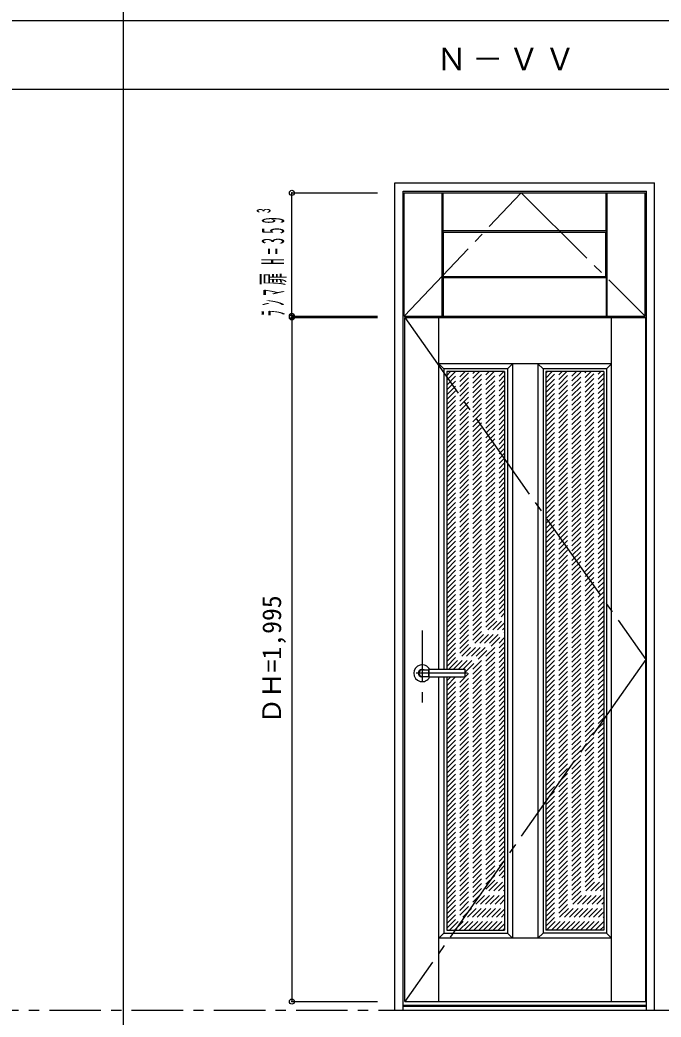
# Model space of a CAD drawing. Units: millimetres, scale not verified. Extents: x -6000 to 5700, y -4307 to 4175.
# Drawn here: x 904 to 2774, y -2721 to 186 of the extents above; entities that cross this region are included whole.
import ezdxf
from ezdxf.enums import TextEntityAlignment as Align

# ---------------------------------------------------------------- set-up
doc = ezdxf.new("R2010")
doc.units = ezdxf.units.MM
doc.header["$LTSCALE"] = 30
doc.header["$PDMODE"] = 32
doc.header["$PDSIZE"] = 15
for name, pattern in [('CHAIN1', [8, 5, -1, 1, -1]), ('CHAIN2', [12, 9, -1, 1, -1]), ('DASHED1', [1.8, 1.2, -0.6])]:
    doc.linetypes.add(name, pattern=pattern)
for name, color, linetype in [('0-1_通り芯', 4, 'CHAIN1'), ('0-2_扉', 3, 'Continuous'), ('0-3_仕上げ', 7, 'Continuous'), ('0-4_枠', 3, 'Continuous'), ('0-5_レバー', 3, 'Continuous'), ('0-7', 7, 'CHAIN2'), ('0-A_文字', 7, 'Continuous'), ('0-B_寸法', 4, 'Continuous'), ('0-C_ハッチ', 4, 'DASHED1'), ('F-1_枠', 6, 'Continuous')]:
    doc.layers.add(name, color=color, linetype=linetype)
doc.styles.add('ＭＳ ゴシック', font='')
doc.styles.get('ＭＳ ゴシック').set_extended_font_data('MS Gothic')

msp = doc.modelspace()

# ---------------------------------------------------------------- linework, layer by layer
at = {"layer": '0-1_通り芯'}
for p, q in [((2077.4, -1593.75), (2077.4, -1803.75)), ((2209.9, -1718.75), (2032.4, -1718.75))]:
    msp.add_line(p, q, dxfattribs=at)
at = {"layer": '0-1_通り芯', "color": 7}
msp.add_line((-5490, -2701.25), (3436.4, -2701.25), dxfattribs=at)
at = {"layer": '0-2_扉'}
for p, q in [((2024.9, -677.25), (2024.9, -318.25)), ((2024.9, -318.25), (2727.9, -318.25)), ((2026.4, -2676.25), (2026.4, -681.25)), ((2026.4, -681.25), (2729.4, -681.25)), ((2729.4, -2676.25), (2729.4, -681.25)), ((2026.4, -2676.25), (2729.4, -2676.25))]:
    msp.add_line(p, q, dxfattribs=at)
msp.add_lwpolyline([(2024.9, -677.25), (2727.9, -677.25), (2727.9, -318.25)], dxfattribs=at)
at = {"layer": '0-3_仕上げ'}
for p, q in [((2135.9, -677.25), (2135.9, -318.25)), ((2137.4, -430.75), (2137.4, -318.25)), ((2138.9, -429.25), (2138.9, -318.25)), ((2613.9, -429.25), (2613.9, -318.25)), ((2615.4, -430.75), (2615.4, -318.25)), ((2616.9, -677.25), (2616.9, -318.25)), ((2613.9, -429.25), (2138.9, -429.25)), ((2137.4, -564.75), (2137.4, -677.25)), ((2138.9, -566.25), (2138.9, -677.25)), ((2613.9, -566.25), (2138.9, -566.25)), ((2613.9, -566.25), (2613.9, -677.25)), ((2615.4, -564.75), (2615.4, -677.25)), ((2125.9, -1707.25), (2125.9, -681.25)), ((2629.9, -2676.25), (2629.9, -681.25)), ((2125.9, -816.25), (2140.9, -831.25)), ((2629.9, -816.25), (2125.9, -816.25)), ((2340.9, -816.25), (2325.9, -831.25)), ((2340.9, -816.25), (2340.9, -2491.25)), ((2414.9, -816.25), (2429.9, -831.25)), ((2414.9, -816.25), (2414.9, -2491.25)), ((2629.9, -816.25), (2614.9, -831.25)), ((2125.9, -2676.25), (2125.9, -1730.25)), ((2140.9, -2476.25), (2125.9, -2491.25)), ((2629.9, -2491.25), (2125.9, -2491.25)), ((2325.9, -2476.25), (2340.9, -2491.25)), ((2429.9, -2476.25), (2414.9, -2491.25)), ((2614.9, -2476.25), (2629.9, -2491.25))]:
    msp.add_line(p, q, dxfattribs=at)
at = {"layer": '0-3_仕上げ', "color": 3}
for p, q in [((2139.9, -562.25), (2139.9, -433.25)), ((2139.9, -433.25), (2612.9, -433.25)), ((2325.9, -831.25), (2140.9, -831.25)), ((2140.9, -831.25), (2140.9, -1707.25)), ((2325.9, -831.25), (2325.9, -2476.25)), ((2614.9, -831.25), (2429.9, -831.25)), ((2429.9, -831.25), (2429.9, -2476.25)), ((2614.9, -831.25), (2614.9, -2476.25)), ((2140.9, -1730.25), (2140.9, -2476.25)), ((2140.9, -2476.25), (2325.9, -2476.25)), ((2614.9, -2476.25), (2429.9, -2476.25))]:
    msp.add_line(p, q, dxfattribs=at)
at = {"layer": '0-3_仕上げ', "color": 4}
for p, q in [((2317.9, -839.25), (2148.9, -839.25)), ((2148.9, -839.25), (2148.9, -1707.25)), ((2317.9, -839.25), (2317.9, -2468.25)), ((2606.9, -839.25), (2437.9, -839.25)), ((2437.9, -839.25), (2437.9, -2468.25)), ((2606.9, -839.25), (2606.9, -2468.25)), ((2148.9, -1730.25), (2148.9, -2468.25)), ((2148.9, -2468.25), (2317.9, -2468.25)), ((2606.9, -2468.25), (2437.9, -2468.25))]:
    msp.add_line(p, q, dxfattribs=at)
at = {"layer": '0-3_仕上げ'}
for points in [[(2138.9, -429.25), (2137.4, -430.75), (2139.9, -433.25)], [(2613.9, -429.25), (2615.4, -430.75), (2612.9, -433.25)], [(2138.9, -566.25), (2137.4, -564.75), (2139.9, -562.25)], [(2613.9, -566.25), (2615.4, -564.75), (2612.9, -562.25)]]:
    msp.add_lwpolyline(points, dxfattribs=at)
at = {"layer": '0-3_仕上げ', "color": 3}
msp.add_lwpolyline([(2139.9, -562.25), (2612.9, -562.25), (2612.9, -433.25)], dxfattribs=at)
at = {"layer": '0-4_枠'}
for p, q in [((1997.4, -2701.25), (1997.4, -289.25)), ((1997.4, -289.25), (2755.4, -289.25)), ((2755.4, -2701.25), (2755.4, -289.25)), ((2021.4, -2701.25), (2021.4, -313.25)), ((2021.4, -313.25), (2731.4, -313.25)), ((2731.4, -2701.25), (2731.4, -313.25)), ((1997.4, -2701.25), (2755.4, -2701.25)), ((2021.4, -2686.25), (2731.4, -2686.25)), ((2021.4, -2689.25), (2731.4, -2689.25))]:
    msp.add_line(p, q, dxfattribs=at)
at = {"layer": '0-5_レバー'}
for p, q in [((2077.4, -1709.25), (2096.4, -1709.25)), ((2096.4, -1708.25), (2097.4, -1707.25)), ((2096.4, -1729.25), (2096.4, -1708.25)), ((2097.4, -1707.25), (2201.4, -1707.25)), ((2202.4, -1708.25), (2201.4, -1707.25)), ((2202.4, -1729.25), (2202.4, -1708.25)), ((2077.4, -1728.25), (2096.4, -1728.25)), ((2096.4, -1729.25), (2097.4, -1730.25)), ((2201.4, -1730.25), (2097.4, -1730.25)), ((2202.4, -1729.25), (2201.4, -1730.25))]:
    msp.add_line(p, q, dxfattribs=at)
at = {"layer": '0-5_レバー', "color": 4}
for p, q in [((2097.4, -1730.25), (2097.4, -1707.25)), ((2201.4, -1707.25), (2201.4, -1730.25))]:
    msp.add_line(p, q, dxfattribs=at)
for radius, start, end in [(24.55, 27.93255, 332.06745), (11, 59.72736, 300.27264)]:
    msp.add_arc((2077.4, -1718.75), radius, start, end, dxfattribs=at)
at = {"layer": '0-5_レバー'}
msp.add_arc((2077.4, -1718.75), 9.5, 90, 270, dxfattribs=at)
at = {"layer": '0-7'}
for p, q in [((2026.4, -681.25), (2729.4, -1678.75)), ((2729.4, -1678.75), (2026.4, -2676.25))]:
    msp.add_line(p, q, dxfattribs=at)
msp.add_lwpolyline([(2024.9, -677.25), (2366.4, -318.25), (2727.9, -677.25)], dxfattribs=at)
at = {"layer": '0-B_寸法'}
for p, q in [((1697.4, -677.25), (1697.4, -318.25)), ((1697.4, -318.25), (1947.4, -318.25)), ((1697.4, -677.25), (1947.4, -677.25)), ((1697.4, -681.25), (1947.4, -681.25)), ((1697.4, -681.25), (1697.4, -2676.25)), ((1697.4, -2676.25), (1947.4, -2676.25))]:
    msp.add_line(p, q, dxfattribs=at)
at = {"layer": '0-B_寸法', "color": 7}
for p in [(1697.4, -318.25), (1697.4, -677.25), (1697.4, -681.25), (1697.4, -2676.25)]:
    msp.add_point(p, dxfattribs=at)
at = {"layer": '0-C_ハッチ'}
for p, q in [((2148.9, -850.26), (2159.91, -839.25)), ((2148.9, -1005.83), (2315.48, -839.25)), ((2148.9, -991.68), (2301.34, -839.25)), ((2148.9, -977.54), (2287.19, -839.25)), ((2148.9, -963.4), (2273.05, -839.25)), ((2148.9, -949.26), (2258.91, -839.25)), ((2148.9, -935.12), (2244.77, -839.25)), ((2148.9, -920.97), (2230.62, -839.25)), ((2148.9, -906.83), (2216.48, -839.25)), ((2148.9, -892.69), (2202.34, -839.25)), ((2148.9, -878.55), (2188.2, -839.25)), ((2148.9, -864.41), (2174.06, -839.25)), ((2437.9, -844.11), (2442.76, -839.25)), ((2437.9, -999.67), (2598.32, -839.25)), ((2437.9, -985.53), (2584.18, -839.25)), ((2437.9, -971.39), (2570.04, -839.25)), ((2437.9, -957.24), (2555.89, -839.25)), ((2437.9, -943.1), (2541.75, -839.25)), ((2437.9, -928.96), (2527.61, -839.25)), ((2437.9, -914.82), (2513.47, -839.25)), ((2437.9, -900.67), (2499.32, -839.25)), ((2437.9, -886.53), (2485.18, -839.25)), ((2437.9, -872.39), (2471.04, -839.25)), ((2437.9, -858.25), (2456.9, -839.25)), ((2148.9, -1019.97), (2317.9, -850.97)), ((2148.9, -1034.11), (2317.9, -865.11)), ((2437.9, -1013.81), (2606.9, -844.81)), ((2437.9, -1027.95), (2606.9, -858.95)), ((2148.9, -1048.25), (2317.9, -879.25)), ((2148.9, -1062.4), (2317.9, -893.4)), ((2437.9, -1042.1), (2606.9, -873.1)), ((2437.9, -1056.24), (2606.9, -887.24)), ((2148.9, -1076.54), (2317.9, -907.54)), ((2148.9, -1090.68), (2317.9, -921.68)), ((2437.9, -1070.38), (2606.9, -901.38)), ((2437.9, -1084.52), (2606.9, -915.52)), ((2437.9, -1098.66), (2606.9, -929.66)), ((2148.9, -1104.82), (2317.9, -935.82)), ((2148.9, -1118.96), (2317.9, -949.96)), ((2437.9, -1112.81), (2606.9, -943.81)), ((2437.9, -1126.95), (2606.9, -957.95)), ((2148.9, -1133.11), (2317.9, -964.11)), ((2148.9, -1147.25), (2317.9, -978.25)), ((2437.9, -1141.09), (2606.9, -972.09)), ((2437.9, -1155.23), (2606.9, -986.23)), ((2148.9, -1161.39), (2317.9, -992.39)), ((2148.9, -1175.53), (2317.9, -1006.53)), ((2437.9, -1169.38), (2606.9, -1000.38)), ((2437.9, -1183.52), (2606.9, -1014.52)), ((2148.9, -1189.67), (2317.9, -1020.67)), ((2148.9, -1203.82), (2317.9, -1034.82)), ((2437.9, -1197.66), (2606.9, -1028.66)), ((2437.9, -1211.8), (2606.9, -1042.8)), ((2148.9, -1217.96), (2317.9, -1048.96)), ((2148.9, -1232.1), (2317.9, -1063.1)), ((2437.9, -1225.94), (2606.9, -1056.94)), ((2437.9, -1240.09), (2606.9, -1071.09)), ((2148.9, -1246.24), (2317.9, -1077.24)), ((2148.9, -1260.39), (2317.9, -1091.39)), ((2437.9, -1254.23), (2606.9, -1085.23)), ((2437.9, -1268.37), (2606.9, -1099.37)), ((2148.9, -1274.53), (2317.9, -1105.53)), ((2148.9, -1288.67), (2317.9, -1119.67)), ((2148.9, -1302.81), (2317.9, -1133.81)), ((2437.9, -1282.51), (2606.9, -1113.51)), ((2437.9, -1296.65), (2606.9, -1127.65)), ((2148.9, -1316.95), (2317.9, -1147.95)), ((2148.9, -1331.1), (2317.9, -1162.1)), ((2437.9, -1310.8), (2606.9, -1141.8)), ((2437.9, -1324.94), (2606.9, -1155.94)), ((2148.9, -1345.24), (2317.9, -1176.24)), ((2148.9, -1359.38), (2317.9, -1190.38)), ((2437.9, -1339.08), (2606.9, -1170.08)), ((2437.9, -1353.22), (2606.9, -1184.22)), ((2148.9, -1373.52), (2317.9, -1204.52)), ((2148.9, -1387.66), (2317.9, -1218.66)), ((2437.9, -1367.37), (2606.9, -1198.37)), ((2437.9, -1381.51), (2606.9, -1212.51)), ((2148.9, -1401.81), (2317.9, -1232.81)), ((2148.9, -1415.95), (2317.9, -1246.95)), ((2437.9, -1395.65), (2606.9, -1226.65)), ((2437.9, -1409.79), (2606.9, -1240.79)), ((2148.9, -1430.09), (2317.9, -1261.09)), ((2148.9, -1444.23), (2317.9, -1275.23)), ((2437.9, -1423.93), (2606.9, -1254.93)), ((2437.9, -1438.08), (2606.9, -1269.08)), ((2148.9, -1458.38), (2317.9, -1289.38)), ((2148.9, -1472.52), (2317.9, -1303.52)), ((2437.9, -1452.22), (2606.9, -1283.22)), ((2437.9, -1466.36), (2606.9, -1297.36)), ((2148.9, -1486.66), (2317.9, -1317.66)), ((2148.9, -1500.8), (2317.9, -1331.8)), ((2437.9, -1480.5), (2606.9, -1311.5)), ((2437.9, -1494.64), (2606.9, -1325.64)), ((2148.9, -1514.94), (2317.9, -1345.94)), ((2148.9, -1529.09), (2317.9, -1360.09)), ((2437.9, -1508.79), (2606.9, -1339.79)), ((2437.9, -1522.93), (2606.9, -1353.93)), ((2148.9, -1543.23), (2317.9, -1374.23)), ((2148.9, -1557.37), (2317.9, -1388.37)), ((2437.9, -1537.07), (2606.9, -1368.07)), ((2437.9, -1551.21), (2606.9, -1382.21)), ((2148.9, -1571.51), (2317.9, -1402.51)), ((2148.9, -1585.65), (2317.9, -1416.65)), ((2437.9, -1565.36), (2606.9, -1396.36)), ((2437.9, -1579.5), (2606.9, -1410.5)), ((2148.9, -1599.8), (2317.9, -1430.8)), ((2148.9, -1613.94), (2317.9, -1444.94)), ((2437.9, -1593.64), (2606.9, -1424.64)), ((2437.9, -1607.78), (2606.9, -1438.78)), ((2437.9, -1621.92), (2606.9, -1452.92)), ((2148.9, -1628.08), (2317.9, -1459.08)), ((2148.9, -1642.22), (2317.9, -1473.22)), ((2437.9, -1636.07), (2606.9, -1467.07)), ((2437.9, -1650.21), (2606.9, -1481.21)), ((2148.9, -1656.37), (2317.9, -1487.37)), ((2148.9, -1670.51), (2317.9, -1501.51)), ((2437.9, -1664.35), (2606.9, -1495.35)), ((2437.9, -1678.49), (2606.9, -1509.49)), ((2148.9, -1684.65), (2317.9, -1515.65)), ((2148.9, -1698.79), (2317.9, -1529.79)), ((2437.9, -1692.63), (2606.9, -1523.63)), ((2437.9, -1706.78), (2606.9, -1537.78)), ((2154.58, -1707.25), (2317.9, -1543.93)), ((2168.73, -1707.25), (2317.9, -1558.08)), ((2437.9, -1720.92), (2606.9, -1551.92)), ((2437.9, -1735.06), (2606.9, -1566.06)), ((2182.87, -1707.25), (2317.9, -1572.22)), ((2197.01, -1707.25), (2317.9, -1586.36)), ((2437.9, -1749.2), (2606.9, -1580.2)), ((2437.9, -1763.35), (2606.9, -1594.35)), ((2148.9, -1783.64), (2317.9, -1614.64)), ((2202.4, -1716), (2317.9, -1600.5)), ((2437.9, -1777.49), (2606.9, -1608.49)), ((2437.9, -1791.63), (2606.9, -1622.63)), ((2148.9, -1797.79), (2317.9, -1628.79)), ((2148.9, -1811.93), (2317.9, -1642.93)), ((2148.9, -1826.07), (2317.9, -1657.07)), ((2437.9, -1805.77), (2606.9, -1636.77)), ((2437.9, -1819.91), (2606.9, -1650.91)), ((2148.9, -1840.21), (2317.9, -1671.21)), ((2148.9, -1854.36), (2317.9, -1685.36)), ((2437.9, -1834.06), (2606.9, -1665.06)), ((2437.9, -1848.2), (2606.9, -1679.2)), ((2148.9, -1868.5), (2317.9, -1699.5)), ((2148.9, -1882.64), (2317.9, -1713.64)), ((2437.9, -1862.34), (2606.9, -1693.34)), ((2437.9, -1876.48), (2606.9, -1707.48)), ((2148.9, -1896.78), (2317.9, -1727.78)), ((2148.9, -1755.36), (2174.01, -1730.25)), ((2148.9, -1741.22), (2159.87, -1730.25)), ((2148.9, -1769.5), (2188.15, -1730.25)), ((2148.9, -1910.92), (2317.9, -1741.92)), ((2437.9, -1890.62), (2606.9, -1721.62)), ((2437.9, -1904.77), (2606.9, -1735.77)), ((2148.9, -1925.07), (2317.9, -1756.07)), ((2148.9, -1939.21), (2317.9, -1770.21)), ((2437.9, -1918.91), (2606.9, -1749.91)), ((2437.9, -1933.05), (2606.9, -1764.05)), ((2148.9, -1953.35), (2317.9, -1784.35)), ((2148.9, -1967.49), (2317.9, -1798.49)), ((2437.9, -1947.19), (2606.9, -1778.19)), ((2437.9, -1961.33), (2606.9, -1792.33)), ((2148.9, -1981.63), (2317.9, -1812.63)), ((2148.9, -1995.78), (2317.9, -1826.78)), ((2437.9, -1975.48), (2606.9, -1806.48)), ((2437.9, -1989.62), (2606.9, -1820.62)), ((2148.9, -2009.92), (2317.9, -1840.92)), ((2148.9, -2024.06), (2317.9, -1855.06)), ((2437.9, -2003.76), (2606.9, -1834.76)), ((2437.9, -2017.9), (2606.9, -1848.9)), ((2148.9, -2038.2), (2317.9, -1869.2)), ((2148.9, -2052.35), (2317.9, -1883.35)), ((2437.9, -2032.05), (2606.9, -1863.05)), ((2437.9, -2046.19), (2606.9, -1877.19)), ((2148.9, -2066.49), (2317.9, -1897.49)), ((2148.9, -2080.63), (2317.9, -1911.63)), ((2437.9, -2060.33), (2606.9, -1891.33)), ((2437.9, -2074.47), (2606.9, -1905.47)), ((2148.9, -2094.77), (2317.9, -1925.77)), ((2148.9, -2108.91), (2317.9, -1939.91)), ((2437.9, -2088.61), (2606.9, -1919.61)), ((2437.9, -2102.76), (2606.9, -1933.76)), ((2148.9, -2123.06), (2317.9, -1954.06)), ((2148.9, -2137.2), (2317.9, -1968.2)), ((2437.9, -2116.9), (2606.9, -1947.9)), ((2437.9, -2131.04), (2606.9, -1962.04)), ((2437.9, -2145.18), (2606.9, -1976.18)), ((2148.9, -2151.34), (2317.9, -1982.34)), ((2148.9, -2165.48), (2317.9, -1996.48)), ((2437.9, -2159.32), (2606.9, -1990.32)), ((2437.9, -2173.47), (2606.9, -2004.47)), ((2148.9, -2179.62), (2317.9, -2010.62)), ((2148.9, -2193.77), (2317.9, -2024.77)), ((2437.9, -2187.61), (2606.9, -2018.61)), ((2437.9, -2201.75), (2606.9, -2032.75)), ((2148.9, -2207.91), (2317.9, -2038.91)), ((2148.9, -2222.05), (2317.9, -2053.05)), ((2437.9, -2215.89), (2606.9, -2046.89)), ((2437.9, -2230.04), (2606.9, -2061.04)), ((2148.9, -2236.19), (2317.9, -2067.19)), ((2148.9, -2250.33), (2317.9, -2081.33)), ((2437.9, -2244.18), (2606.9, -2075.18)), ((2437.9, -2258.32), (2606.9, -2089.32)), ((2148.9, -2264.48), (2317.9, -2095.48)), ((2148.9, -2278.62), (2317.9, -2109.62)), ((2437.9, -2272.46), (2606.9, -2103.46)), ((2437.9, -2286.6), (2606.9, -2117.6)), ((2148.9, -2292.76), (2317.9, -2123.76)), ((2148.9, -2306.9), (2317.9, -2137.9)), ((2437.9, -2300.75), (2606.9, -2131.75)), ((2437.9, -2314.89), (2606.9, -2145.89)), ((2148.9, -2321.05), (2317.9, -2152.05)), ((2148.9, -2335.19), (2317.9, -2166.19)), ((2148.9, -2349.33), (2317.9, -2180.33)), ((2437.9, -2329.03), (2606.9, -2160.03)), ((2437.9, -2343.17), (2606.9, -2174.17)), ((2148.9, -2363.47), (2317.9, -2194.47)), ((2148.9, -2377.61), (2317.9, -2208.61)), ((2437.9, -2357.31), (2606.9, -2188.31)), ((2437.9, -2371.46), (2606.9, -2202.46)), ((2148.9, -2391.76), (2317.9, -2222.76)), ((2148.9, -2405.9), (2317.9, -2236.9)), ((2437.9, -2385.6), (2606.9, -2216.6)), ((2437.9, -2399.74), (2606.9, -2230.74)), ((2148.9, -2420.04), (2317.9, -2251.04)), ((2148.9, -2434.18), (2317.9, -2265.18)), ((2437.9, -2413.88), (2606.9, -2244.88)), ((2437.9, -2428.03), (2606.9, -2259.03)), ((2148.9, -2448.32), (2317.9, -2279.32)), ((2148.9, -2462.47), (2317.9, -2293.47)), ((2437.9, -2442.17), (2606.9, -2273.17)), ((2437.9, -2456.31), (2606.9, -2287.31)), ((2157.26, -2468.25), (2317.9, -2307.61)), ((2171.4, -2468.25), (2317.9, -2321.75)), ((2440.1, -2468.25), (2606.9, -2301.45)), ((2454.24, -2468.25), (2606.9, -2315.59)), ((2185.54, -2468.25), (2317.9, -2335.89)), ((2199.69, -2468.25), (2317.9, -2350.04)), ((2468.39, -2468.25), (2606.9, -2329.74)), ((2482.53, -2468.25), (2606.9, -2343.88)), ((2213.83, -2468.25), (2317.9, -2364.18)), ((2227.97, -2468.25), (2317.9, -2378.32)), ((2496.67, -2468.25), (2606.9, -2358.02)), ((2510.81, -2468.25), (2606.9, -2372.16)), ((2242.11, -2468.25), (2317.9, -2392.46)), ((2256.25, -2468.25), (2317.9, -2406.6)), ((2524.95, -2468.25), (2606.9, -2386.3)), ((2539.1, -2468.25), (2606.9, -2400.45)), ((2270.4, -2468.25), (2317.9, -2420.75)), ((2284.54, -2468.25), (2317.9, -2434.89)), ((2553.24, -2468.25), (2606.9, -2414.59)), ((2567.38, -2468.25), (2606.9, -2428.73)), ((2298.68, -2468.25), (2317.9, -2449.03)), ((2312.82, -2468.25), (2317.9, -2463.17)), ((2581.52, -2468.25), (2606.9, -2442.87)), ((2595.67, -2468.25), (2606.9, -2457.02))]:
    msp.add_line(p, q, dxfattribs=at)
at = {"layer": 'F-1_枠'}
for p, q in [((1204.8, 4175), (1204.8, -3790)), ((-6000, 184.5), (5700, 184.5)), ((-6000, -15.5), (5700, -15.5))]:
    msp.add_line(p, q, dxfattribs=at)

# ---------------------------------------------------------------- texts
at = {"layer": '0-A_文字', "insert": (2118.1, 39.5), "char_height": 65.98, "attachment_point": 7, "style": 'ＭＳ ゴシック'}
msp.add_mtext('\\T1.17;Ｎ－ＶＶ', dxfattribs=at)
at = {"layer": '0-B_寸法', "color": 7, "style": 'ＭＳ ゴシック'}
msp.add_text('ＤＨ=1,995', height=54.99, rotation=90, dxfattribs=at).set_placement((1682.4, -1866.25), align=Align.BOTTOM_LEFT)
at = {"layer": '0-B_寸法', "color": 7, "insert": (1682.4, -677.75), "char_height": 65.98, "attachment_point": 7, "rotation": 90, "style": 'ＭＳ ゴシック'}
msp.add_mtext('\\T1.67;\\W0.4;ﾗﾝﾏ扉H=359³', dxfattribs=at)

doc.saveas('drawing.dxf')
